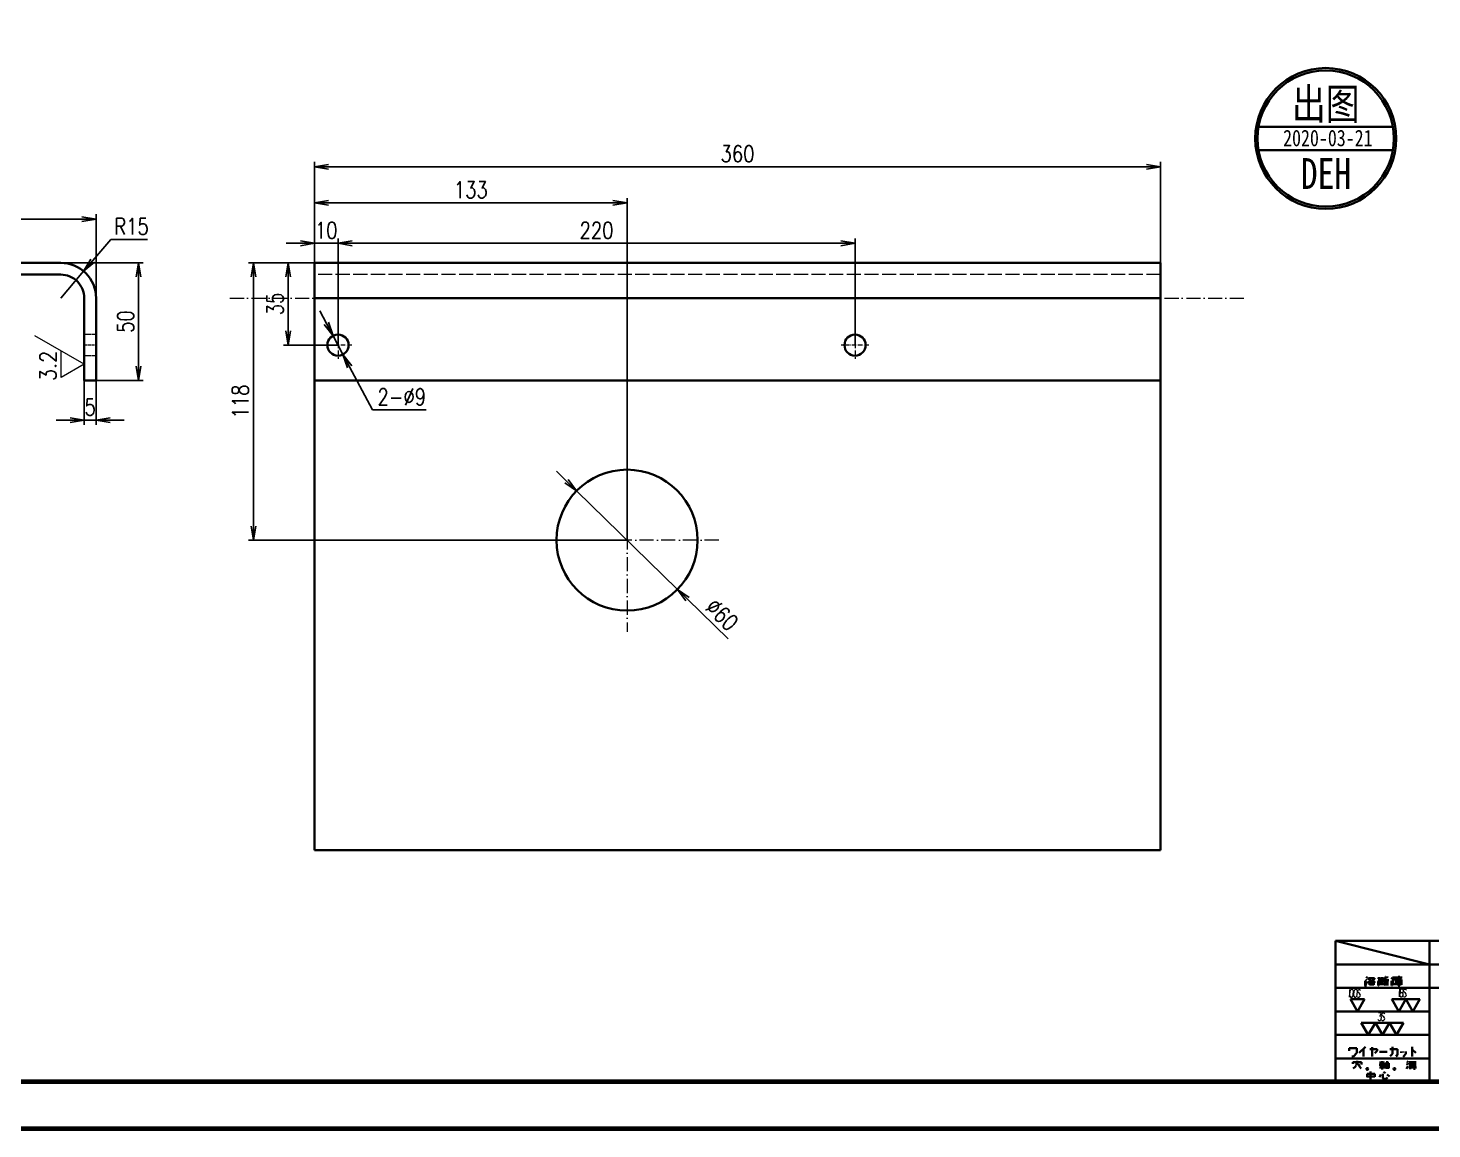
# Model space of a CAD drawing. Header units: millimetres. Extents: x 1333 to 104182, y -62926 to -5704.
# Drawn here: x 50432 to 51029, y -62916 to -62447 of the extents above; entities that cross this region are included whole.
import ezdxf
from ezdxf.enums import TextEntityAlignment as Align

# ---------------------------------------------------------------- set-up
doc = ezdxf.new("R2010")
doc.units = ezdxf.units.MM
doc.header["$LTSCALE"] = 0.5
doc.linetypes.add('DASHDOT', pattern=[18.5, 12, -3, 0.5, -3])
doc.linetypes.add('DASHED', pattern=[15, 12, -3])
for name, color, linetype in [('08', 1, 'Continuous'), ('11', 3, 'Continuous'), ('7标注层', 4, 'Continuous')]:
    doc.layers.add(name, color=color, linetype=linetype)
doc.layers.add('印章专用-出图', color=1, linetype='Continuous', lineweight=80)
doc.styles.add('KAI', font='simplex.shx', dxfattribs={"width": 0.8, "bigfont": 'extfont.shx'})
doc.styles.get("Standard").update_dxf_attribs({"font": 'simplex.shx'})
doc.styles.add('国标', font='simfang.ttf', dxfattribs={"width": 0.8})
doc.dimstyles.new('KAI-2', dxfattribs={"dimscale": 2, "dimtxt": 3.5, "dimasz": 3, "dimexe": 1, "dimexo": 0, "dimgap": 1, "dimtad": 1, "dimtoh": 1, "dimdsep": 46, "dimtxsty": 'KAI', "dimblk1": 'OPEN', "dimblk2": 'OPEN', "dimsah": 1, "dimcen": 0, "dimclrd": 7, "dimclre": 7, "dimclrt": 140, "dimazin": 2, "dimtfac": 0.7, "dimtix": 1, "dimtmove": 1, "dimatfit": 3, "dimldrblk": 'OPEN', "dimfxl": 0, "dimtvp": 1, "dimtolj": 2, "dimarcsym": 0})

# ---------------------------------------------------------------- blocks, each defined once
blk = doc.blocks.new('_Open')
at = {"color": 0, "linetype": 'ByBlock', "lineweight": -2}
for p, q in [((-1, 0.167), (0, 0)), ((-1, -0.167), (0, 0)), ((0, 0), (-1, 0))]:
    blk.add_line(p, q, dxfattribs=at)
blk = doc.blocks.new('*D89')
at = {"layer": '7标注层', "color": 7, "lineweight": -2, "transparency": 16777216}
for p, q in [((50310.59, -62561.97), (50310.59, -62526.34)), ((50316.59, -62528.34), (50454.59, -62528.34)), ((50460.59, -62561.97), (50460.59, -62526.34))]:
    blk.add_line(p, q, dxfattribs=at)
at = {"layer": 'Defpoints', "color": 0, "transparency": 16777216}
for p in [(50460.59, -62528.34), (50310.59, -62561.97), (50460.59, -62561.97)]:
    blk.add_point(p, dxfattribs=at)
at = {"layer": '7标注层', "color": 7, "lineweight": -2, "transparency": 16777216, "xscale": 6, "yscale": 6, "zscale": 6, "rotation": 180}
blk.add_blockref('_Open', (50310.59, -62528.34), dxfattribs=at)
at = {"layer": '7标注层', "color": 7, "lineweight": -2, "transparency": 16777216, "xscale": 6, "yscale": 6, "zscale": 6}
blk.add_blockref('_Open', (50460.59, -62528.34), dxfattribs=at)
at = {"layer": '7标注层', "color": 140, "transparency": 16777216, "insert": (50385.59, -62522.84), "char_height": 7, "attachment_point": 5, "style": 'KAI'}
blk.add_mtext('\\A2;150', dxfattribs=at)
blk = doc.blocks.new('*D90')
at = {"layer": '7标注层', "color": 7, "lineweight": -2, "transparency": 16777216}
for p, q in [((50445.59, -62546.99), (50480.68, -62546.99)), ((50478.68, -62590.99), (50478.68, -62552.99)), ((50460.59, -62596.99), (50480.68, -62596.99))]:
    blk.add_line(p, q, dxfattribs=at)
at = {"layer": 'Defpoints', "color": 0, "transparency": 16777216}
for p in [(50445.59, -62546.99), (50478.68, -62546.99), (50460.59, -62596.99)]:
    blk.add_point(p, dxfattribs=at)
at = {"layer": '7标注层', "color": 7, "lineweight": -2, "transparency": 16777216, "xscale": 6, "yscale": 6, "zscale": 6}
for p, rotation in [((50478.68, -62546.99), 90), ((50478.68, -62596.99), 270)]:
    blk.add_blockref('_Open', p, dxfattribs=dict(at, rotation=rotation))
at = {"layer": '7标注层', "color": 140, "transparency": 16777216, "insert": (50473.18, -62571.99), "char_height": 7, "attachment_point": 5, "rotation": 90, "style": 'KAI'}
blk.add_mtext('\\A2;50', dxfattribs=at)
blk = doc.blocks.new('*D92')
at = {"layer": '7标注层', "color": 7, "lineweight": -2, "transparency": 16777216}
for p, q in [((50455.59, -62596.99), (50455.59, -62615.89)), ((50460.59, -62596.99), (50460.59, -62615.89)), ((50449.59, -62613.89), (50443.59, -62613.89)), ((50455.59, -62613.89), (50460.59, -62613.89)), ((50466.59, -62613.89), (50472.59, -62613.89))]:
    blk.add_line(p, q, dxfattribs=at)
at = {"layer": 'Defpoints', "color": 0, "transparency": 16777216}
for p in [(50455.59, -62596.99), (50460.59, -62596.99), (50460.59, -62613.89)]:
    blk.add_point(p, dxfattribs=at)
at = {"layer": '7标注层', "color": 7, "lineweight": -2, "transparency": 16777216, "xscale": 6, "yscale": 6, "zscale": 6}
blk.add_blockref('_Open', (50455.59, -62613.89), dxfattribs=at)
at = {"layer": '7标注层', "color": 7, "lineweight": -2, "transparency": 16777216, "xscale": 6, "yscale": 6, "zscale": 6, "rotation": 180}
blk.add_blockref('_Open', (50460.59, -62613.89), dxfattribs=at)
at = {"layer": '7标注层', "color": 140, "transparency": 16777216, "insert": (50458.09, -62608.39), "char_height": 7, "attachment_point": 5, "style": 'KAI'}
blk.add_mtext('\\A2;5', dxfattribs=at)
blk = doc.blocks.new('*D96')
at = {"layer": '7标注层', "color": 7, "lineweight": -2, "transparency": 16777216}
for p, q in [((50466.91, -62536.99), (50459.22, -62546.01)), ((50482.51, -62536.99), (50466.91, -62536.99)), ((50445.59, -62561.99), (50455.32, -62550.58))]:
    blk.add_line(p, q, dxfattribs=at)
at = {"layer": 'Defpoints', "color": 0, "transparency": 16777216}
for p in [(50455.32, -62550.58), (50445.59, -62561.99)]:
    blk.add_point(p, dxfattribs=at)
at = {"layer": '7标注层', "color": 7, "lineweight": -2, "transparency": 16777216, "xscale": 6, "yscale": 6, "zscale": 6, "rotation": 229.5618911664474}
blk.add_blockref('_Open', (50455.32, -62550.58), dxfattribs=at)
at = {"layer": '7标注层', "color": 140, "transparency": 16777216, "insert": (50475.71, -62531.49), "char_height": 7, "attachment_point": 5, "style": 'KAI'}
blk.add_mtext('\\A2;R15', dxfattribs=at)
blk = doc.blocks.new('*D97')
at = {"layer": '7标注层', "color": 7, "lineweight": -2, "transparency": 16777216}
for p, q in [((50553.56, -62546.99), (50540.33, -62546.99)), ((50542.33, -62575.99), (50542.33, -62552.99)), ((50563.56, -62581.99), (50540.33, -62581.99))]:
    blk.add_line(p, q, dxfattribs=at)
at = {"layer": 'Defpoints', "color": 0, "transparency": 16777216}
for p in [(50542.33, -62546.99), (50553.56, -62546.99), (50563.56, -62581.99)]:
    blk.add_point(p, dxfattribs=at)
at = {"layer": '7标注层', "color": 7, "lineweight": -2, "transparency": 16777216, "xscale": 6, "yscale": 6, "zscale": 6}
for p, rotation in [((50542.33, -62546.99), 90), ((50542.33, -62581.99), 270)]:
    blk.add_blockref('_Open', p, dxfattribs=dict(at, rotation=rotation))
at = {"layer": '7标注层', "color": 140, "transparency": 16777216, "insert": (50536.83, -62564.49), "char_height": 7, "attachment_point": 5, "rotation": 90, "style": 'KAI'}
blk.add_mtext('\\A2;35', dxfattribs=at)
blk = doc.blocks.new('*D98')
at = {"layer": '7标注层', "color": 7, "lineweight": -2, "transparency": 16777216}
for p, q in [((50553.56, -62546.99), (50553.56, -62536.68)), ((50563.56, -62581.99), (50563.56, -62536.68)), ((50547.56, -62538.68), (50541.56, -62538.68)), ((50563.56, -62538.68), (50553.56, -62538.68)), ((50569.56, -62538.68), (50575.56, -62538.68))]:
    blk.add_line(p, q, dxfattribs=at)
at = {"layer": 'Defpoints', "color": 0, "transparency": 16777216}
for p in [(50553.56, -62538.68), (50553.56, -62546.99), (50563.56, -62581.99)]:
    blk.add_point(p, dxfattribs=at)
at = {"layer": '7标注层', "color": 7, "lineweight": -2, "transparency": 16777216, "xscale": 6, "yscale": 6, "zscale": 6}
blk.add_blockref('_Open', (50553.56, -62538.68), dxfattribs=at)
at = {"layer": '7标注层', "color": 7, "lineweight": -2, "transparency": 16777216, "xscale": 6, "yscale": 6, "zscale": 6, "rotation": 180}
blk.add_blockref('_Open', (50563.56, -62538.68), dxfattribs=at)
at = {"layer": '7标注层', "color": 140, "transparency": 16777216, "insert": (50558.56, -62533.18), "char_height": 7, "attachment_point": 5, "style": 'KAI'}
blk.add_mtext('\\A2;10', dxfattribs=at)
blk = doc.blocks.new('*D99')
at = {"layer": '7标注层', "color": 7, "lineweight": -2, "transparency": 16777216}
for p, q in [((50563.56, -62581.99), (50563.56, -62536.68)), ((50783.56, -62581.99), (50783.56, -62536.68)), ((50569.56, -62538.68), (50777.56, -62538.68))]:
    blk.add_line(p, q, dxfattribs=at)
at = {"layer": 'Defpoints', "color": 0, "transparency": 16777216}
for p in [(50783.56, -62538.68), (50563.56, -62581.99), (50783.56, -62581.99)]:
    blk.add_point(p, dxfattribs=at)
at = {"layer": '7标注层', "color": 7, "lineweight": -2, "transparency": 16777216, "xscale": 6, "yscale": 6, "zscale": 6, "rotation": 180}
blk.add_blockref('_Open', (50563.56, -62538.68), dxfattribs=at)
at = {"layer": '7标注层', "color": 7, "lineweight": -2, "transparency": 16777216, "xscale": 6, "yscale": 6, "zscale": 6}
blk.add_blockref('_Open', (50783.56, -62538.68), dxfattribs=at)
at = {"layer": '7标注层', "color": 140, "transparency": 16777216, "insert": (50673.56, -62533.18), "char_height": 7, "attachment_point": 5, "style": 'KAI'}
blk.add_mtext('\\A2;220', dxfattribs=at)
blk = doc.blocks.new('*D100')
at = {"layer": '7标注层', "color": 7, "lineweight": -2, "transparency": 16777216}
for p, q in [((50553.56, -62546.99), (50553.56, -62519.42)), ((50680.56, -62521.42), (50559.56, -62521.42)), ((50686.56, -62664.99), (50686.56, -62519.42))]:
    blk.add_line(p, q, dxfattribs=at)
at = {"layer": 'Defpoints', "color": 0, "transparency": 16777216}
for p in [(50553.56, -62521.42), (50553.56, -62546.99), (50686.56, -62664.99)]:
    blk.add_point(p, dxfattribs=at)
at = {"layer": '7标注层', "color": 7, "lineweight": -2, "transparency": 16777216, "xscale": 6, "yscale": 6, "zscale": 6, "rotation": 180}
blk.add_blockref('_Open', (50553.56, -62521.42), dxfattribs=at)
at = {"layer": '7标注层', "color": 7, "lineweight": -2, "transparency": 16777216, "xscale": 6, "yscale": 6, "zscale": 6}
blk.add_blockref('_Open', (50686.56, -62521.42), dxfattribs=at)
at = {"layer": '7标注层', "color": 140, "transparency": 16777216, "insert": (50620.06, -62515.92), "char_height": 7, "attachment_point": 5, "style": 'KAI'}
blk.add_mtext('\\A2;133', dxfattribs=at)
blk = doc.blocks.new('*D101')
at = {"layer": '7标注层', "color": 7, "lineweight": -2, "transparency": 16777216}
for p, q in [((50553.56, -62546.99), (50525.54, -62546.99)), ((50527.54, -62658.99), (50527.54, -62552.99)), ((50686.56, -62664.99), (50525.54, -62664.99))]:
    blk.add_line(p, q, dxfattribs=at)
at = {"layer": 'Defpoints', "color": 0, "transparency": 16777216}
for p in [(50527.54, -62546.99), (50553.56, -62546.99), (50686.56, -62664.99)]:
    blk.add_point(p, dxfattribs=at)
at = {"layer": '7标注层', "color": 7, "lineweight": -2, "transparency": 16777216, "xscale": 6, "yscale": 6, "zscale": 6}
for p, rotation in [((50527.54, -62546.99), 90), ((50527.54, -62664.99), 270)]:
    blk.add_blockref('_Open', p, dxfattribs=dict(at, rotation=rotation))
at = {"layer": '7标注层', "color": 140, "transparency": 16777216, "insert": (50522.04, -62605.99), "char_height": 7, "attachment_point": 5, "rotation": 90, "style": 'KAI'}
blk.add_mtext('\\A2;118', dxfattribs=at)
blk = doc.blocks.new('*D102')
at = {"layer": '7标注层', "color": 7, "lineweight": -2, "transparency": 16777216}
for p, q in [((50660.79, -62639.86), (50656.49, -62635.67)), ((50665.08, -62644.05), (50708.04, -62685.94)), ((50729.61, -62706.98), (50712.33, -62690.13))]:
    blk.add_line(p, q, dxfattribs=at)
at = {"layer": 'Defpoints', "color": 0, "transparency": 16777216}
for p in [(50665.08, -62644.05), (50708.04, -62685.94)]:
    blk.add_point(p, dxfattribs=at)
at = {"layer": '7标注层', "color": 7, "lineweight": -2, "transparency": 16777216, "xscale": 6, "yscale": 6, "zscale": 6}
for p, rotation in [((50665.08, -62644.05), 315.7144680373295), ((50708.04, -62685.94), 135.7144680373295)]:
    blk.add_blockref('_Open', p, dxfattribs=dict(at, rotation=rotation))
at = {"layer": '7标注层', "color": 140, "transparency": 16777216, "insert": (50726.96, -62696.71), "char_height": 7, "attachment_point": 5, "rotation": 315.71447, "style": 'KAI'}
blk.add_mtext('\\A2;∅60', dxfattribs=at)
blk = doc.blocks.new('*D103')
at = {"layer": '7标注层', "color": 7, "lineweight": -2, "transparency": 16777216}
for p, q in [((50558.61, -62572.74), (50555.78, -62567.44)), ((50561.44, -62578.03), (50565.68, -62585.96)), ((50578.28, -62609.53), (50568.51, -62591.25)), ((50601.08, -62609.53), (50578.28, -62609.53))]:
    blk.add_line(p, q, dxfattribs=at)
at = {"layer": 'Defpoints', "color": 0, "transparency": 16777216}
for p in [(50561.44, -62578.03), (50565.68, -62585.96)]:
    blk.add_point(p, dxfattribs=at)
at = {"layer": '7标注层', "color": 7, "lineweight": -2, "transparency": 16777216, "xscale": 6, "yscale": 6, "zscale": 6}
for p, rotation in [((50561.44, -62578.03), 298.1296269348269), ((50565.68, -62585.96), 118.1296269348269)]:
    blk.add_blockref('_Open', p, dxfattribs=dict(at, rotation=rotation))
at = {"layer": '7标注层', "color": 140, "transparency": 16777216, "insert": (50590.68, -62604.03), "char_height": 7, "attachment_point": 5, "style": 'KAI'}
blk.add_mtext('\\A2;2-%%c9', dxfattribs=at)
blk = doc.blocks.new('cct1')
at = {"color": 3, "lineweight": 13, "ltscale": 0.303109}
blk.add_line((53697.91, -20353.34), (53703.97, -20342.84), dxfattribs=at)
at = {"color": 3, "lineweight": 13, "ltscale": 0.141451}
for p, q in [((53697.91, -20353.34), (53695.08, -20348.44)), ((53695.08, -20348.44), (53700.74, -20348.44))]:
    blk.add_line(p, q, dxfattribs=at)
blk = doc.blocks.new('*D104')
at = {"layer": '7标注层', "color": 7, "lineweight": -2, "transparency": 16777216}
for p, q in [((50553.56, -62546.99), (50553.56, -62504.07)), ((50559.56, -62506.07), (50907.56, -62506.07)), ((50913.56, -62546.99), (50913.56, -62504.07))]:
    blk.add_line(p, q, dxfattribs=at)
at = {"layer": 'Defpoints', "color": 0, "transparency": 16777216}
for p in [(50913.56, -62506.07), (50553.56, -62546.99), (50913.56, -62546.99)]:
    blk.add_point(p, dxfattribs=at)
at = {"layer": '7标注层', "color": 7, "lineweight": -2, "transparency": 16777216, "xscale": 6, "yscale": 6, "zscale": 6, "rotation": 180}
blk.add_blockref('_Open', (50553.56, -62506.07), dxfattribs=at)
at = {"layer": '7标注层', "color": 7, "lineweight": -2, "transparency": 16777216, "xscale": 6, "yscale": 6, "zscale": 6}
blk.add_blockref('_Open', (50913.56, -62506.07), dxfattribs=at)
at = {"layer": '7标注层', "color": 140, "transparency": 16777216, "insert": (50733.56, -62500.57), "char_height": 7, "attachment_point": 5, "style": 'KAI'}
blk.add_mtext('\\A2;360', dxfattribs=at)
blk = doc.blocks.new('出图章')
at = {"layer": '印章专用-出图'}
h = blk.add_hatch(color=256, dxfattribs=at)
h.paths.add_polyline_path([(-15, 0, 1), (15, 0, 1)])
h.paths.add_polyline_path([(14.5, 0, -1), (-14.5, 0, -1)], flags=16)
h.paths.add_polyline_path([(-7.31, -12.35), (7.41, -12.35), (7.41, -2.73), (-7.31, -2.73)], flags=8)
at = {"layer": '印章专用-出图', "lineweight": 35}
for p, q in [((-14.28, 2.5), (14.28, 2.5)), ((-14.28, -2.5), (14.28, -2.5))]:
    blk.add_line(p, q, dxfattribs=at)
for radius in [15, 14.5]:
    blk.add_circle((0, 0), radius, dxfattribs=at)
at = {"layer": '印章专用-出图', "color": 4, "style": '国标', "width": 0.8}
blk.add_text('DEH', height=6.562, dxfattribs=at).set_placement((0.05, -10.74), align=Align.CENTER)
at = {"layer": '印章专用-出图', "color": 3, "style": '国标', "width": 0.8}
blk.add_attdef('出图', text='', height=6.6, dxfattribs=at).set_placement((0, 7.35), align=Align.MIDDLE_CENTER)
at = {"layer": '印章专用-出图', "color": 2, "style": '国标', "width": 0.8}
blk.add_attdef('XXXX.XX.XX', text='', height=3.5, dxfattribs=at).set_placement((0.45, 0.1), align=Align.MIDDLE_CENTER)
blk = doc.blocks.new('YZ-CT')
at = {"layer": '印章专用-出图'}
blk.add_blockref('出图章', (0.63, 0), dxfattribs=at).add_auto_attribs({'出图': '出图', 'XXXX.XX.XX': '2020-03-21'})

msp = doc.modelspace()

# ---------------------------------------------------------------- linework, layer by layer
at = {"lineweight": 35}
for p, q in [((50445.595, -62546.995), (50325.595, -62546.995)), ((50553.56, -62546.995), (50913.56, -62546.995)), ((50325.595, -62551.995), (50445.595, -62551.995)), ((50455.595, -62561.995), (50455.595, -62596.995)), ((50460.595, -62596.995), (50460.595, -62561.995)), ((50913.56, -62561.995), (50553.56, -62561.995)), ((50553.56, -62596.995), (50553.56, -62561.995)), ((50913.56, -62596.995), (50913.56, -62561.995)), ((50553.56, -62596.995), (50913.56, -62596.995)), ((50553.56, -62796.995), (50553.56, -62596.995)), ((50913.56, -62596.995), (50913.56, -62796.995)), ((50913.56, -62796.995), (50553.56, -62796.995))]:
    msp.add_line(p, q, dxfattribs=at)
at = {"lineweight": 35, "ltscale": 0.109836}
for p, q in [((50553.56, -62551.388), (50553.56, -62546.995)), ((50913.56, -62551.388), (50913.56, -62546.995))]:
    msp.add_line(p, q, dxfattribs=at)
at = {"lineweight": 35, "ltscale": 0.265164}
for p, q in [((50553.56, -62561.995), (50553.56, -62551.388)), ((50913.56, -62561.995), (50913.56, -62551.388))]:
    msp.add_line(p, q, dxfattribs=at)
at = {"color": 2, "linetype": 'DASHED', "lineweight": 5}
for p, q in [((50913.56, -62551.995), (50553.56, -62551.995)), ((50913.56, -62561.995), (50553.56, -62561.995)), ((50553.56, -62561.995), (50913.56, -62561.995)), ((50553.56, -62561.995), (50913.56, -62561.995))]:
    msp.add_line(p, q, dxfattribs=at)
at = {"color": 1, "linetype": 'DASHDOT', "lineweight": 5}
for p, q in [((50517.56, -62561.995), (50949.56, -62561.995)), ((50686.56, -62625.995), (50686.56, -62703.995)), ((50725.56, -62664.995), (50647.56, -62664.995))]:
    msp.add_line(p, q, dxfattribs=at)
at = {"color": 2, "linetype": 'DASHED', "lineweight": 5, "ltscale": 0.125}
for p, q in [((50460.595, -62577.495), (50455.595, -62577.495)), ((50460.595, -62577.495), (50455.595, -62577.495)), ((50460.595, -62586.495), (50455.595, -62586.495)), ((50460.595, -62586.495), (50455.595, -62586.495))]:
    msp.add_line(p, q, dxfattribs=at)
at = {"color": 1, "linetype": 'DASHDOT', "lineweight": 5, "ltscale": 0.292499}
for p, q in [((50563.56, -62576.145), (50563.56, -62587.845)), ((50783.56, -62576.145), (50783.56, -62587.845))]:
    msp.add_line(p, q, dxfattribs=at)
at = {"color": 1, "linetype": 'DASHDOT', "lineweight": 5, "ltscale": 0.150024}
msp.add_line((50461.095, -62581.995), (50455.094, -62581.995), dxfattribs=at)
at = {"color": 1, "linetype": 'DASHDOT', "lineweight": 5, "ltscale": 0.29248}
for p, q in [((50569.41, -62581.995), (50557.71, -62581.995)), ((50789.41, -62581.995), (50777.71, -62581.995))]:
    msp.add_line(p, q, dxfattribs=at)
at = {"lineweight": 35, "ltscale": 0.125}
msp.add_line((50455.595, -62596.995), (50460.595, -62596.995), dxfattribs=at)
at = {"color": 7, "lineweight": 35}
for p, q in [((50987.971, -62835.561), (51228.328, -62835.561)), ((50987.971, -62895.561), (50987.971, -62835.561)), ((50987.971, -62835.561), (51027.971, -62845.561)), ((50987.971, -62895.561), (50987.971, -62835.561)), ((51027.971, -62835.561), (51027.971, -62895.561)), ((50987.971, -62845.561), (51227.971, -62845.561)), ((51027.971, -62855.561), (50987.971, -62855.561)), ((51027.971, -62855.561), (51067.971, -62855.561)), ((51027.971, -62865.561), (50987.971, -62865.561)), ((51027.971, -62875.561), (50987.971, -62875.561)), ((51027.971, -62885.561), (50987.971, -62885.561)), ((50987.971, -62895.561), (50707.971, -62895.561)), ((50987.971, -62895.561), (50707.971, -62895.561)), ((50987.971, -62895.561), (50707.971, -62895.561)), ((50987.971, -62895.561), (50707.971, -62895.561)), ((50987.971, -62895.561), (50707.971, -62895.561)), ((50987.971, -62895.561), (50707.971, -62895.561)), ((50987.971, -62895.561), (50707.971, -62895.561)), ((50987.971, -62895.561), (50707.971, -62895.561)), ((51507.971, -62895.561), (50987.971, -62895.561))]:
    msp.add_line(p, q, dxfattribs=at)
at = {"color": 7, "lineweight": 35, "ltscale": 0.25}
for p, q in [((50987.971, -62855.561), (50987.971, -62835.561)), ((50987.971, -62855.561), (50987.971, -62835.561)), ((50987.971, -62855.561), (50987.971, -62835.561)), ((50987.971, -62875.561), (50987.971, -62855.561)), ((50987.971, -62875.561), (50987.971, -62855.561)), ((50987.971, -62895.561), (50987.971, -62875.561)), ((50987.971, -62895.561), (50987.971, -62875.561)), ((50987.971, -62895.561), (50987.971, -62875.561)), ((50987.971, -62895.561), (50987.971, -62875.561))]:
    msp.add_line(p, q, dxfattribs=at)
at = {"color": 7, "lineweight": 35, "ltscale": 0.006033}
for p, q in [((51000.562, -62853.067), (51000.656, -62852.594)), ((51006.233, -62853.067), (51006.327, -62852.594))]:
    msp.add_line(p, q, dxfattribs=at)
at = {"color": 7, "lineweight": 35, "ltscale": 0.012043}
for p, q in [((51000.562, -62854.031), (51000.562, -62853.067)), ((51006.233, -62853.067), (51006.233, -62854.031))]:
    msp.add_line(p, q, dxfattribs=at)
at = {"color": 7, "lineweight": 35, "ltscale": 0.00118}
for p, q in [((51000.656, -62852.594), (51000.751, -62852.594)), ((51000.751, -62854.509), (51000.656, -62854.509))]:
    msp.add_line(p, q, dxfattribs=at)
at = {"color": 7, "lineweight": 35, "ltscale": 0.006032}
for p, q in [((51000.751, -62852.594), (51000.845, -62853.067)), ((51006.422, -62852.594), (51006.516, -62853.067))]:
    msp.add_line(p, q, dxfattribs=at)
at = {"color": 7, "lineweight": 35, "ltscale": 0.006505}
msp.add_line((51000.88, -62851.96), (51001.284, -62852.287), dxfattribs=at)
at = {"color": 7, "lineweight": 35, "ltscale": 0.016863}
msp.add_line((51000.927, -62854.097), (51001.439, -62852.849), dxfattribs=at)
at = {"color": 7, "lineweight": 35, "ltscale": 0.008742}
msp.add_line((51001.082, -62850.9), (51001.673, -62851.274), dxfattribs=at)
at = {"color": 7, "lineweight": 35, "ltscale": 0.014857}
msp.add_line((51002.825, -62852.63), (51001.813, -62853.254), dxfattribs=at)
at = {"color": 7, "lineweight": 35, "ltscale": 0.007211}
msp.add_line((51002.109, -62852.007), (51002.109, -62851.43), dxfattribs=at)
at = {"color": 7, "lineweight": 35, "ltscale": 0.031116}
msp.add_line((51002.109, -62851.43), (51004.598, -62851.43), dxfattribs=at)
at = {"color": 7, "lineweight": 35, "ltscale": 0.011452}
msp.add_line((51002.918, -62851.851), (51002.171, -62852.381), dxfattribs=at)
at = {"color": 7, "lineweight": 35, "ltscale": 0.012088}
msp.add_line((51002.498, -62854.237), (51002.498, -62853.27), dxfattribs=at)
at = {"color": 7, "lineweight": 35, "ltscale": 0.022949}
for p, q in [((51002.498, -62853.27), (51004.334, -62853.27)), ((51002.498, -62854.095), (51004.334, -62854.095))]:
    msp.add_line(p, q, dxfattribs=at)
at = {"color": 7, "lineweight": 35, "ltscale": 0.007454}
msp.add_line((51003.276, -62852.241), (51002.825, -62852.63), dxfattribs=at)
at = {"color": 7, "lineweight": 35, "ltscale": 0.015146}
msp.add_line((51003.276, -62852.241), (51004.241, -62852.974), dxfattribs=at)
at = {"color": 7, "lineweight": 35, "ltscale": 0.006188}
msp.add_line((51003.401, -62852.594), (51003.502, -62852.109), dxfattribs=at)
at = {"color": 7, "lineweight": 35, "ltscale": 0.030001}
msp.add_line((51003.401, -62852.109), (51003.401, -62854.509), dxfattribs=at)
at = {"color": 7, "lineweight": 35, "ltscale": 0.00546}
msp.add_line((51003.431, -62850.993), (51003.431, -62851.43), dxfattribs=at)
at = {"color": 7, "lineweight": 35, "ltscale": 0.001898}
msp.add_line((51003.502, -62852.109), (51003.654, -62852.109), dxfattribs=at)
at = {"color": 7, "lineweight": 35, "ltscale": 0.014288}
msp.add_line((51003.602, -62851.866), (51004.645, -62852.334), dxfattribs=at)
at = {"color": 7, "lineweight": 35, "ltscale": 0.00619}
msp.add_line((51003.654, -62852.109), (51003.756, -62852.594), dxfattribs=at)
at = {"color": 7, "lineweight": 35, "ltscale": 0.023945}
for p, q in [((51003.756, -62852.594), (51003.756, -62854.509)), ((51012.187, -62852.594), (51012.187, -62854.509))]:
    msp.add_line(p, q, dxfattribs=at)
at = {"color": 7, "lineweight": 35, "ltscale": 0.009926}
msp.add_line((51004.241, -62852.974), (51004.941, -62853.348), dxfattribs=at)
at = {"color": 7, "lineweight": 35, "ltscale": 0.012476}
msp.add_line((51004.334, -62853.27), (51004.334, -62854.268), dxfattribs=at)
at = {"color": 7, "lineweight": 35, "ltscale": 0.005847}
msp.add_line((51004.598, -62851.43), (51004.598, -62851.898), dxfattribs=at)
at = {"color": 7, "lineweight": 35, "ltscale": 0.003543}
msp.add_line((51006.516, -62853.552), (51006.233, -62853.552), dxfattribs=at)
at = {"color": 7, "lineweight": 35, "ltscale": 0.009187}
for p, q in [((51006.327, -62851.873), (51006.469, -62851.152)), ((51011.998, -62851.873), (51012.14, -62851.152))]:
    msp.add_line(p, q, dxfattribs=at)
at = {"color": 7, "lineweight": 35, "ltscale": 0.001178}
for p, q in [((51006.327, -62852.594), (51006.422, -62852.594)), ((51011.998, -62854.509), (51012.093, -62854.509))]:
    msp.add_line(p, q, dxfattribs=at)
at = {"color": 7, "lineweight": 35, "ltscale": 0.006057}
msp.add_line((51006.516, -62853.067), (51006.516, -62853.552), dxfattribs=at)
at = {"color": 7, "lineweight": 35, "ltscale": 0.039401}
msp.add_line((51006.58, -62851.008), (51006.58, -62854.16), dxfattribs=at)
at = {"color": 7, "lineweight": 35, "ltscale": 0.024097}
msp.add_line((51006.872, -62852.082), (51008.8, -62852.082), dxfattribs=at)
at = {"color": 7, "lineweight": 35, "ltscale": 0.00969}
msp.add_line((51007.489, -62852.82), (51006.975, -62853.401), dxfattribs=at)
at = {"color": 7, "lineweight": 35, "ltscale": 0.008044}
msp.add_line((51007.18, -62851.149), (51007.392, -62851.757), dxfattribs=at)
at = {"color": 7, "lineweight": 35, "ltscale": 0.010407}
msp.add_line((51007.875, -62852.082), (51007.489, -62852.82), dxfattribs=at)
at = {"color": 7, "lineweight": 35, "ltscale": 0.036157}
msp.add_line((51007.875, -62853.803), (51007.875, -62850.91), dxfattribs=at)
at = {"color": 7, "lineweight": 35, "ltscale": 0.016811}
msp.add_line((51007.875, -62852.082), (51008.794, -62853.064), dxfattribs=at)
at = {"color": 7, "lineweight": 35, "ltscale": 0.008755}
msp.add_line((51008.686, -62851.171), (51008.491, -62851.843), dxfattribs=at)
at = {"color": 7, "lineweight": 35, "ltscale": 0.012232}
msp.add_line((51009.179, -62853.162), (51008.902, -62854.1), dxfattribs=at)
at = {"color": 7, "lineweight": 35, "ltscale": 0.002527}
msp.add_line((51009.072, -62852.109), (51009.274, -62852.109), dxfattribs=at)
at = {"color": 7, "lineweight": 35, "ltscale": 0.006325}
msp.add_line((51009.173, -62851.399), (51009.274, -62850.904), dxfattribs=at)
at = {"color": 7, "lineweight": 35, "ltscale": 0.038875}
msp.add_line((51009.173, -62854.509), (51009.173, -62851.399), dxfattribs=at)
at = {"color": 7, "lineweight": 35, "ltscale": 0.011613}
msp.add_line((51009.292, -62852.24), (51009.179, -62853.162), dxfattribs=at)
at = {"color": 7, "lineweight": 35, "ltscale": 0.001915}
msp.add_line((51009.274, -62850.904), (51009.427, -62850.904), dxfattribs=at)
at = {"color": 7, "lineweight": 35, "ltscale": 0.013877}
msp.add_line((51010.375, -62850.916), (51009.292, -62851.16), dxfattribs=at)
at = {"color": 7, "lineweight": 35, "ltscale": 0.013495}
msp.add_line((51009.292, -62851.16), (51009.292, -62852.24), dxfattribs=at)
at = {"color": 7, "lineweight": 35, "ltscale": 0.017666}
msp.add_line((51009.292, -62852.24), (51010.705, -62852.261), dxfattribs=at)
at = {"color": 7, "lineweight": 35, "ltscale": 0.003158}
msp.add_line((51009.427, -62850.904), (51009.476, -62851.152), dxfattribs=at)
at = {"color": 7, "lineweight": 35, "ltscale": 0.027921}
msp.add_line((51010.104, -62852.252), (51010.104, -62854.486), dxfattribs=at)
at = {"color": 7, "lineweight": 35, "ltscale": 0.017958}
msp.add_line((51011.904, -62852.594), (51011.904, -62854.031), dxfattribs=at)
at = {"color": 7, "lineweight": 35, "ltscale": 0.052234}
msp.add_line((51012.264, -62851.154), (51016.443, -62851.154), dxfattribs=at)
at = {"color": 7, "lineweight": 35, "ltscale": 0.045264}
for p, q in [((51012.443, -62851.995), (51016.064, -62851.995)), ((51012.443, -62853.997), (51016.064, -62853.997))]:
    msp.add_line(p, q, dxfattribs=at)
at = {"color": 7, "lineweight": 35, "ltscale": 0.027261}
msp.add_line((51012.443, -62854.176), (51012.443, -62851.995), dxfattribs=at)
at = {"color": 7, "lineweight": 35, "ltscale": 0.025024}
for p, q in [((51013.634, -62851.995), (51013.634, -62853.997)), ((51014.949, -62851.995), (51014.949, -62853.997))]:
    msp.add_line(p, q, dxfattribs=at)
at = {"color": 7, "lineweight": 35, "ltscale": 0.016443}
for p, q in [((51013.634, -62852.657), (51014.949, -62852.657)), ((51013.634, -62853.352), (51014.949, -62853.352))]:
    msp.add_line(p, q, dxfattribs=at)
at = {"color": 7, "lineweight": 35, "ltscale": 0.013239}
msp.add_line((51014.64, -62851.154), (51014.018, -62852.012), dxfattribs=at)
at = {"color": 7, "lineweight": 35, "ltscale": 0.045072}
for p, q in [((51014.692, -62850.904), (51014.692, -62854.509)), ((51015.402, -62854.509), (51015.402, -62850.904))]:
    msp.add_line(p, q, dxfattribs=at)
at = {"color": 7, "lineweight": 35, "ltscale": 0.008875}
for p, q in [((51015.402, -62850.904), (51014.692, -62850.904)), ((51014.692, -62854.509), (51015.402, -62854.509))]:
    msp.add_line(p, q, dxfattribs=at)
at = {"color": 7, "lineweight": 35, "ltscale": 0.027396}
msp.add_line((51016.064, -62851.995), (51016.064, -62854.187), dxfattribs=at)
at = {"color": 7, "lineweight": 35, "ltscale": 0.006102}
for p, q in [((51000.656, -62854.509), (51000.562, -62854.031)), ((51006.233, -62854.031), (51006.327, -62854.509)), ((51011.904, -62854.031), (51011.998, -62854.509))]:
    msp.add_line(p, q, dxfattribs=at)
at = {"color": 7, "lineweight": 35, "ltscale": 0.000596619}
msp.add_line((51000.656, -62855.231), (51000.609, -62855.231), dxfattribs=at)
at = {"color": 7, "lineweight": 35, "ltscale": 0.003084}
msp.add_line((51000.703, -62854.988), (51000.656, -62855.231), dxfattribs=at)
at = {"color": 7, "lineweight": 35, "ltscale": 0.005986}
msp.add_line((51000.703, -62854.509), (51000.703, -62854.988), dxfattribs=at)
at = {"color": 7, "lineweight": 35, "ltscale": 0.006101}
for p, q in [((51000.845, -62854.031), (51000.751, -62854.509)), ((51012.093, -62854.509), (51012.187, -62854.031))]:
    msp.add_line(p, q, dxfattribs=at)
at = {"color": 7, "lineweight": 35, "ltscale": 0.001775}
msp.add_line((51006.327, -62854.509), (51006.469, -62854.509), dxfattribs=at)
at = {"color": 7, "lineweight": 35, "ltscale": 0.003049}
msp.add_line((51006.469, -62854.509), (51006.516, -62854.27), dxfattribs=at)
at = {"color": 7, "lineweight": 35, "ltscale": 0.026526}
msp.add_line((51006.58, -62854.025), (51008.702, -62854.025), dxfattribs=at)
at = {"color": 7, "lineweight": 35, "ltscale": 0.005119}
msp.add_line((51008.902, -62854.1), (51008.616, -62854.393), dxfattribs=at)
at = {"color": 7, "lineweight": 35, "ltscale": 0.075}
for p, q in [((50994.379, -62860.365), (51000.379, -62860.365)), ((50994.379, -62860.365), (51000.379, -62860.365)), ((51011.941, -62860.365), (51017.941, -62860.365)), ((51011.941, -62860.365), (51017.941, -62860.365)), ((51017.941, -62860.365), (51023.941, -62860.365)), ((51017.941, -62860.365), (51023.941, -62860.365)), ((50998.971, -62870.365), (51004.971, -62870.365)), ((50998.971, -62870.365), (51004.971, -62870.365)), ((51004.971, -62870.365), (51010.971, -62870.365)), ((51004.971, -62870.365), (51010.971, -62870.365)), ((51010.971, -62870.365), (51016.971, -62870.365)), ((51010.971, -62870.365), (51016.971, -62870.365))]:
    msp.add_line(p, q, dxfattribs=at)
at = {"color": 7, "lineweight": 35, "ltscale": 0.074999}
for p, q in [((50997.379, -62865.561), (50994.379, -62860.365)), ((50997.379, -62865.561), (50994.379, -62860.365)), ((51000.379, -62860.365), (50997.379, -62865.561)), ((51000.379, -62860.365), (50997.379, -62865.561)), ((51014.941, -62865.561), (51011.941, -62860.365)), ((51014.941, -62865.561), (51011.941, -62860.365)), ((51017.941, -62860.365), (51014.941, -62865.561)), ((51017.941, -62860.365), (51014.941, -62865.561)), ((51020.941, -62865.561), (51017.941, -62860.365)), ((51020.941, -62865.561), (51017.941, -62860.365)), ((51023.941, -62860.365), (51020.941, -62865.561)), ((51023.941, -62860.365), (51020.941, -62865.561)), ((51001.971, -62875.561), (50998.971, -62870.365)), ((51001.971, -62875.561), (50998.971, -62870.365)), ((51004.971, -62870.365), (51001.971, -62875.561)), ((51004.971, -62870.365), (51001.971, -62875.561)), ((51007.971, -62875.561), (51004.971, -62870.365)), ((51007.971, -62875.561), (51004.971, -62870.365)), ((51010.971, -62870.365), (51007.971, -62875.561)), ((51010.971, -62870.365), (51007.971, -62875.561)), ((51013.971, -62875.561), (51010.971, -62870.365)), ((51013.971, -62875.561), (51010.971, -62870.365)), ((51016.971, -62870.365), (51013.971, -62875.561)), ((51016.971, -62870.365), (51013.971, -62875.561))]:
    msp.add_line(p, q, dxfattribs=at)
at = {"color": 7, "lineweight": 35, "ltscale": 0.040674}
msp.add_line((50993.868, -62881.2), (50997.122, -62881.2), dxfattribs=at)
at = {"color": 7, "lineweight": 35, "ltscale": 0.013446}
msp.add_line((50993.868, -62882.276), (50993.868, -62881.2), dxfattribs=at)
at = {"color": 7, "lineweight": 35, "ltscale": 0.026549}
msp.add_line((50997.122, -62883.234), (50995.62, -62884.736), dxfattribs=at)
at = {"color": 7, "lineweight": 35, "ltscale": 0.02543}
msp.add_line((50997.122, -62881.2), (50997.122, -62883.234), dxfattribs=at)
at = {"color": 7, "lineweight": 35, "ltscale": 0.045755}
msp.add_line((50998.114, -62883.121), (51000.821, -62880.658), dxfattribs=at)
at = {"color": 7, "lineweight": 35, "ltscale": 0.0397}
msp.add_line((50999.889, -62881.505), (50999.889, -62884.681), dxfattribs=at)
at = {"color": 7, "lineweight": 35, "ltscale": 0.040039}
for p, q in [((51002.557, -62881.652), (51005.761, -62881.652)), ((51006.798, -62882.692), (51010.001, -62882.692))]:
    msp.add_line(p, q, dxfattribs=at)
at = {"color": 7, "lineweight": 35, "ltscale": 0.050012}
msp.add_line((51003.572, -62880.725), (51003.572, -62884.726), dxfattribs=at)
at = {"color": 7, "lineweight": 35, "ltscale": 0.018567}
msp.add_line((51005.761, -62882.285), (51004.71, -62883.335), dxfattribs=at)
at = {"color": 7, "lineweight": 35, "ltscale": 0.007913}
msp.add_line((51005.761, -62881.652), (51005.761, -62882.285), dxfattribs=at)
at = {"color": 7, "lineweight": 35, "ltscale": 0.039746}
msp.add_line((51011.151, -62881.652), (51014.331, -62881.652), dxfattribs=at)
at = {"color": 7, "lineweight": 35, "ltscale": 0.017365}
msp.add_line((51012.211, -62883.619), (51011.228, -62884.601), dxfattribs=at)
at = {"color": 7, "lineweight": 35, "ltscale": 0.037579}
msp.add_line((51012.211, -62880.612), (51012.211, -62883.619), dxfattribs=at)
at = {"color": 7, "lineweight": 35, "ltscale": 0.031647}
msp.add_line((51014.331, -62881.652), (51014.331, -62884.184), dxfattribs=at)
at = {"color": 7, "lineweight": 35, "ltscale": 0.007629}
msp.add_line((51015.91, -62882.602), (51015.91, -62883.212), dxfattribs=at)
at = {"color": 7, "lineweight": 35, "ltscale": 0.005237}
msp.add_line((51016.831, -62882.68), (51016.831, -62883.099), dxfattribs=at)
at = {"color": 7, "lineweight": 35, "ltscale": 0.013846}
msp.add_line((51017.917, -62882.557), (51017.917, -62883.664), dxfattribs=at)
at = {"color": 7, "lineweight": 35, "ltscale": 0.051141}
msp.add_line((51020.691, -62880.68), (51020.691, -62884.772), dxfattribs=at)
at = {"color": 7, "lineweight": 35, "ltscale": 0.026344}
msp.add_line((51020.691, -62881.743), (51022.181, -62883.233), dxfattribs=at)
at = {"color": 7, "lineweight": 35, "ltscale": 0.008008}
msp.add_line((50995.62, -62884.736), (50994.979, -62884.736), dxfattribs=at)
at = {"color": 7, "lineweight": 35, "ltscale": 0.047644}
msp.add_line((50995.317, -62887.168), (50999.129, -62887.168), dxfattribs=at)
at = {"color": 7, "lineweight": 35, "ltscale": 0.009323}
msp.add_line((50995.317, -62887.914), (50995.317, -62887.168), dxfattribs=at)
at = {"color": 7, "lineweight": 35, "ltscale": 0.01339}
msp.add_line((50996.378, -62889.134), (50995.588, -62889.858), dxfattribs=at)
at = {"color": 7, "lineweight": 35, "ltscale": 0.009085}
msp.add_line((50996.805, -62888.547), (50996.378, -62889.134), dxfattribs=at)
at = {"color": 7, "lineweight": 35, "ltscale": 0.016067}
msp.add_line((50996.468, -62888.072), (50997.753, -62888.049), dxfattribs=at)
at = {"color": 7, "lineweight": 35, "ltscale": 0.008194}
msp.add_line((50997.167, -62886.512), (50997.167, -62887.168), dxfattribs=at)
at = {"color": 7, "lineweight": 35, "ltscale": 0.01343}
msp.add_line((50997.753, -62888.049), (50998.159, -62889.044), dxfattribs=at)
at = {"color": 7, "lineweight": 35, "ltscale": 0.014779}
msp.add_line((50998.159, -62889.044), (50998.971, -62889.903), dxfattribs=at)
at = {"color": 7, "lineweight": 35, "ltscale": 0.011584}
msp.add_line((50999.129, -62887.168), (50999.129, -62888.095), dxfattribs=at)
at = {"color": 7, "lineweight": 35, "ltscale": 0.026721}
msp.add_line((51006.727, -62887.236), (51008.865, -62887.236), dxfattribs=at)
at = {"color": 7, "lineweight": 35, "ltscale": 0.027539}
msp.add_line((51006.75, -62889.407), (51008.953, -62889.407), dxfattribs=at)
at = {"color": 7, "lineweight": 35, "ltscale": 0.020081}
for p, q in [((51007.022, -62887.812), (51008.629, -62887.812)), ((51007.022, -62888.329), (51008.629, -62888.329)), ((51008.629, -62888.787), (51007.022, -62888.787))]:
    msp.add_line(p, q, dxfattribs=at)
at = {"color": 7, "lineweight": 35, "ltscale": 0.011816}
msp.add_line((51007.022, -62888.757), (51007.022, -62887.812), dxfattribs=at)
at = {"color": 7, "lineweight": 35, "ltscale": 0.044495}
msp.add_line((51007.855, -62886.704), (51007.855, -62890.264), dxfattribs=at)
at = {"color": 7, "lineweight": 35, "ltscale": 0.012186}
msp.add_line((51008.629, -62887.812), (51008.629, -62888.787), dxfattribs=at)
at = {"color": 7, "lineweight": 35, "ltscale": 0.017505}
for p, q in [((51009.344, -62887.561), (51010.744, -62887.561)), ((51009.344, -62888.543), (51010.744, -62888.543)), ((51009.344, -62889.562), (51010.744, -62889.562))]:
    msp.add_line(p, q, dxfattribs=at)
at = {"color": 7, "lineweight": 35, "ltscale": 0.027048}
msp.add_line((51009.344, -62889.725), (51009.344, -62887.561), dxfattribs=at)
at = {"color": 7, "lineweight": 35, "ltscale": 0.035538}
msp.add_line((51010.036, -62886.712), (51010.036, -62889.555), dxfattribs=at)
at = {"color": 7, "lineweight": 35, "ltscale": 0.026678}
msp.add_line((51010.744, -62887.561), (51010.744, -62889.695), dxfattribs=at)
at = {"color": 7, "lineweight": 35, "ltscale": 0.008783}
msp.add_line((51014.331, -62884.184), (51013.722, -62884.536), dxfattribs=at)
at = {"color": 7, "lineweight": 35, "ltscale": 0.020353}
msp.add_line((51017.917, -62883.664), (51016.765, -62884.816), dxfattribs=at)
at = {"color": 7, "lineweight": 35, "ltscale": 0.007469}
msp.add_line((51018.274, -62887.805), (51018.761, -62888.152), dxfattribs=at)
at = {"color": 7, "lineweight": 35, "ltscale": 0.016422}
msp.add_line((51018.282, -62890.028), (51018.856, -62888.846), dxfattribs=at)
at = {"color": 7, "lineweight": 35, "ltscale": 0.007961}
msp.add_line((51018.429, -62886.889), (51019.012, -62887.148), dxfattribs=at)
at = {"color": 7, "lineweight": 35, "ltscale": 0.03988}
msp.add_line((51019.085, -62888.056), (51022.275, -62888.056), dxfattribs=at)
at = {"color": 7, "lineweight": 35, "ltscale": 0.041724}
msp.add_line((51019.166, -62889.474), (51022.504, -62889.474), dxfattribs=at)
at = {"color": 7, "lineweight": 35, "ltscale": 0.038135}
msp.add_line((51019.299, -62887.214), (51022.349, -62887.214), dxfattribs=at)
at = {"color": 7, "lineweight": 35, "ltscale": 0.034998}
msp.add_line((51019.498, -62889.001), (51022.298, -62889.001), dxfattribs=at)
at = {"color": 7, "lineweight": 35, "ltscale": 0.031494}
msp.add_line((51019.527, -62887.635), (51022.047, -62887.635), dxfattribs=at)
at = {"color": 7, "lineweight": 35, "ltscale": 0.02616}
msp.add_line((51019.77, -62888.455), (51021.863, -62888.455), dxfattribs=at)
at = {"color": 7, "lineweight": 35, "ltscale": 0.02077}
msp.add_line((51019.77, -62890.116), (51019.77, -62888.455), dxfattribs=at)
at = {"color": 7, "lineweight": 35, "ltscale": 0.016248}
msp.add_line((51020.242, -62886.756), (51020.242, -62888.056), dxfattribs=at)
at = {"color": 7, "lineweight": 35, "ltscale": 0.017722}
msp.add_line((51020.905, -62888.056), (51020.905, -62889.474), dxfattribs=at)
at = {"color": 7, "lineweight": 35, "ltscale": 0.016525}
msp.add_line((51021.266, -62886.734), (51021.266, -62888.056), dxfattribs=at)
at = {"color": 7, "lineweight": 35, "ltscale": 0.018094}
msp.add_line((51021.863, -62888.455), (51021.863, -62889.902), dxfattribs=at)
at = {"color": 7, "lineweight": 70}
for p, q in [((51507.971, -62895.561), (49895.971, -62895.561)), ((51527.971, -62915.561), (49845.971, -62915.561))]:
    msp.add_line(p, q, dxfattribs=at)
at = {"color": 7, "lineweight": 35, "ltscale": 0.009827}
for p, q in [((51001.14, -62889.97), (51001.927, -62889.97)), ((51001.927, -62889.97), (51001.14, -62889.97)), ((51013.451, -62889.958), (51012.665, -62889.959)), ((51012.665, -62889.959), (51013.451, -62889.958))]:
    msp.add_line(p, q, dxfattribs=at)
at = {"color": 7, "lineweight": 35, "ltscale": 0.009973}
for p, q in [((51001.927, -62889.97), (51001.158, -62890.184)), ((51013.451, -62889.958), (51012.682, -62890.172))]:
    msp.add_line(p, q, dxfattribs=at)
at = {"color": 7, "lineweight": 35, "ltscale": 0.009339}
for p, q in [((51001.158, -62890.184), (51001.905, -62890.195)), ((51012.682, -62890.172), (51013.429, -62890.183))]:
    msp.add_line(p, q, dxfattribs=at)
at = {"color": 7, "lineweight": 35, "ltscale": 0.008787}
msp.add_line((51001.257, -62889.757), (51001.927, -62889.97), dxfattribs=at)
at = {"color": 7, "lineweight": 35, "ltscale": 0.007298}
msp.add_line((51001.84, -62889.788), (51001.257, -62889.757), dxfattribs=at)
at = {"color": 7, "lineweight": 35, "ltscale": 0.008292}
msp.add_line((51001.905, -62890.195), (51001.257, -62890.335), dxfattribs=at)
at = {"color": 7, "lineweight": 35, "ltscale": 0.006446}
for p, q in [((51001.257, -62890.335), (51001.771, -62890.368)), ((51012.781, -62890.323), (51013.296, -62890.356))]:
    msp.add_line(p, q, dxfattribs=at)
at = {"color": 7, "lineweight": 35, "ltscale": 0.018365}
msp.add_line((51001.429, -62893.52), (51001.429, -62892.05), dxfattribs=at)
at = {"color": 7, "lineweight": 35, "ltscale": 0.040601}
for p, q in [((51001.429, -62892.05), (51004.678, -62892.05)), ((51001.429, -62893.239), (51004.678, -62893.239))]:
    msp.add_line(p, q, dxfattribs=at)
at = {"color": 7, "lineweight": 35, "ltscale": 0.004215}
for p, q in [((51001.534, -62889.646), (51001.84, -62889.788)), ((51013.058, -62889.634), (51013.364, -62889.777))]:
    msp.add_line(p, q, dxfattribs=at)
at = {"color": 7, "lineweight": 35, "ltscale": 0.043878}
msp.add_line((51002.969, -62891.167), (51002.969, -62894.677), dxfattribs=at)
at = {"color": 7, "lineweight": 35, "ltscale": 0.017517}
msp.add_line((51004.678, -62892.05), (51004.678, -62893.452), dxfattribs=at)
at = {"color": 7, "lineweight": 35, "ltscale": 0.014554}
msp.add_line((51007.262, -62892.435), (51006.72, -62893.465), dxfattribs=at)
at = {"color": 7, "lineweight": 35, "ltscale": 0.02406}
msp.add_line((51008.143, -62892.095), (51008.143, -62894.02), dxfattribs=at)
at = {"color": 7, "lineweight": 35, "ltscale": 0.004455}
msp.add_line((51008.143, -62894.02), (51008.452, -62894.198), dxfattribs=at)
at = {"color": 7, "lineweight": 35, "ltscale": 0.012576}
msp.add_line((51008.415, -62891.269), (51009.262, -62891.812), dxfattribs=at)
at = {"color": 7, "lineweight": 35, "ltscale": 0.014355}
msp.add_line((51008.452, -62894.198), (51009.6, -62894.198), dxfattribs=at)
at = {"color": 7, "lineweight": 35, "ltscale": 0.004297}
msp.add_line((51009.6, -62894.198), (51009.898, -62894.027), dxfattribs=at)
at = {"color": 7, "lineweight": 35, "ltscale": 0.004257}
msp.add_line((51009.898, -62894.027), (51010.068, -62893.732), dxfattribs=at)
at = {"color": 7, "lineweight": 35, "ltscale": 0.016273}
msp.add_line((51009.939, -62892.356), (51010.945, -62893.182), dxfattribs=at)
at = {"color": 7, "lineweight": 35, "ltscale": 0.008293}
msp.add_line((51013.429, -62890.183), (51012.781, -62890.323), dxfattribs=at)
at = {"color": 7, "lineweight": 35, "ltscale": 0.008776}
msp.add_line((51012.782, -62889.745), (51013.451, -62889.958), dxfattribs=at)
at = {"color": 7, "lineweight": 35, "ltscale": 0.007286}
msp.add_line((51013.364, -62889.777), (51012.782, -62889.745), dxfattribs=at)
at = {"color": 7, "lineweight": 35, "ltscale": 0.005164}
msp.add_line((51021.664, -62890.017), (51021.251, -62890.017), dxfattribs=at)
at = {"color": 7, "lineweight": 35, "ltscale": 0.002874}
msp.add_line((51021.863, -62889.902), (51021.664, -62890.017), dxfattribs=at)
at = {"color": 3}
msp.add_lwpolyline([(49845.971, -61727.561), (51527.971, -61727.561), (51527.971, -62915.561), (49845.971, -62915.561)], close=True, dxfattribs=at)
at = {"color": 7, "lineweight": 13}
for points in [[(50994.003, -62856.275), (50993.895, -62857.875), (50993.786, -62859.475)], [(50997.33, -62859.355), (50997.547, -62859.475), (50998.09, -62859.475), (50998.523, -62859.035), (50998.632, -62858.635), (50998.56, -62858.315), (50998.27, -62857.955), (50997.475, -62857.395), (50997.33, -62857.115), (50997.366, -62856.875), (50997.583, -62856.475), (50997.836, -62856.275), (50998.234, -62856.275), (50998.596, -62856.515)], [(51015.263, -62856.117), (51015.153, -62857.717), (51015.043, -62859.317)], [(51016.399, -62857.597), (51016.619, -62857.477), (51016.875, -62856.957), (51016.765, -62856.397), (51016.472, -62856.117), (51016.033, -62856.117), (51015.593, -62856.397), (51015.483, -62856.877), (51015.629, -62857.317), (51015.849, -62857.597)], [(51016.875, -62859.197), (51017.095, -62859.317), (51017.645, -62859.317), (51018.084, -62858.877), (51018.194, -62858.477), (51018.121, -62858.157), (51017.828, -62857.797), (51017.022, -62857.237), (51016.875, -62856.957), (51016.912, -62856.717), (51017.132, -62856.317), (51017.388, -62856.117), (51017.791, -62856.117), (51018.158, -62856.357)], [(51006.091, -62868.892), (51006.166, -62869.132), (51006.279, -62869.332), (51006.504, -62869.412), (51006.955, -62869.412), (51007.143, -62869.292), (51007.407, -62869.052), (51007.632, -62867.972), (51007.482, -62867.692), (51007.181, -62867.532), (51006.88, -62867.612), (51007.632, -62866.212), (51006.279, -62866.212)], [(51007.632, -62869.292), (51007.858, -62869.412), (51008.422, -62869.412), (51008.873, -62868.972), (51008.986, -62868.572), (51008.911, -62868.252), (51008.61, -62867.892), (51007.783, -62867.332), (51007.632, -62867.052), (51007.67, -62866.812), (51007.895, -62866.412), (51008.159, -62866.212), (51008.572, -62866.212), (51008.948, -62866.452)]]:
    msp.add_lwpolyline(points, dxfattribs=at)
for points in [[(50995.052, -62859.475), (50995.377, -62859.035), (50995.558, -62858.475), (50995.667, -62856.875), (50995.522, -62856.475), (50995.233, -62856.275), (50994.69, -62856.275), (50994.365, -62856.555), (50994.148, -62857.075), (50994.003, -62858.435), (50994.112, -62859.035), (50994.437, -62859.475)], [(50996.715, -62859.475), (50997.041, -62859.035), (50997.222, -62858.475), (50997.33, -62856.875), (50997.185, -62856.475), (50996.896, -62856.275), (50996.354, -62856.275), (50996.028, -62856.555), (50995.811, -62857.075), (50995.667, -62858.435), (50995.775, -62859.035), (50996.101, -62859.475)], [(51015.703, -62859.317), (51016.362, -62859.277), (51016.765, -62858.837), (51016.765, -62858.117), (51016.399, -62857.597), (51015.849, -62857.597), (51015.483, -62857.837), (51015.263, -62858.237), (51015.263, -62858.837)]]:
    msp.add_lwpolyline(points, close=True, dxfattribs=at)
at = {"lineweight": 35}
for centre, radius in [((50563.56, -62581.995), 4.5), ((50783.56, -62581.995), 4.5), ((50686.56, -62664.995), 30)]:
    msp.add_circle(centre, radius, dxfattribs=at)
at = {"color": 7, "lineweight": 35}
for centre in [(51001.534, -62890.046), (51013.058, -62890.035)]:
    msp.add_circle(centre, 0.4, dxfattribs=at)
at = {"lineweight": 35}
for radius, start in [(15, 360), (10, 0)]:
    msp.add_arc((50445.595, -62561.995), radius, start, 90.000003, dxfattribs=at)
at = {"layer": '11'}
msp.add_lwpolyline([(49845.971, -61727.561), (51527.971, -61727.561), (51527.971, -62915.561), (49845.971, -62915.561)], close=True, dxfattribs=at)

# ---------------------------------------------------------------- block references
at = {"layer": '08', "color": 3, "xscale": 2, "yscale": 2, "zscale": 2, "rotation": 90}
msp.add_blockref('cct1', (9748.908, -169985.96), dxfattribs=at)
at = {"layer": '印章专用-出图', "xscale": 2, "yscale": 2, "zscale": 2}
msp.add_blockref('YZ-CT', (50982.594, -62494.063), dxfattribs=at)

# ---------------------------------------------------------------- texts
at = {"color": 3, "lineweight": 13, "width": 0.880907}
msp.add_text('3.2', height=7, rotation=90, dxfattribs=at).set_placement((50443.695, -62597.303), (50443.695, -62584.383), align=Align.FIT)

# ---------------------------------------------------------------- dimensions: what is measured, and where the dimension line sits
at = {"layer": '7标注层', "color": 3}
for base, p1, p2, picture, middle in [((50913.56, -62506.068), (50553.56, -62546.995), (50913.56, -62546.995), '*D104', (50733.56, -62500.568)), ((50553.56, -62521.421), (50686.56, -62664.995), (50553.56, -62546.995), '*D100', (50620.06, -62515.921)), ((50460.595, -62528.34), (50310.595, -62561.972), (50460.595, -62561.972), '*D89', (50385.595, -62522.84)), ((50553.56, -62538.68), (50563.56, -62581.995), (50553.56, -62546.995), '*D98', (50558.56, -62533.18)), ((50783.56, -62538.68), (50563.56, -62581.995), (50783.56, -62581.995), '*D99', (50673.56, -62533.18)), ((50460.595, -62613.889), (50455.595, -62596.995), (50460.595, -62596.995), '*D92', (50458.095, -62608.389))]:
    dim = msp.add_linear_dim(base=base, p1=p1, p2=p2, dimstyle='KAI-2', dxfattribs=at)
    dim.commit()
    dim.dimension.update_dxf_attribs({"geometry": picture, "text_midpoint": middle})
dim = msp.add_radius_dim(center=(50445.595, -62561.995), mpoint=(50455.324, -62550.578), dimstyle='KAI-2', dxfattribs=at)
dim.commit()
dim.dimension.update_dxf_attribs({"geometry": '*D96', "text_midpoint": (50466.907, -62536.987), "dimtype": 164})
for base, p1, p2, picture, middle in [((50478.678, -62546.995), (50460.595, -62596.995), (50445.595, -62546.995), '*D90', (50473.178, -62571.995)), ((50527.544, -62546.995), (50686.56, -62664.995), (50553.56, -62546.995), '*D101', (50522.044, -62605.995)), ((50542.333, -62546.995), (50563.56, -62581.995), (50553.56, -62546.995), '*D97', (50536.833, -62564.495))]:
    dim = msp.add_linear_dim(base=base, p1=p1, p2=p2, angle=90, dimstyle='KAI-2', dxfattribs=at)
    dim.commit()
    dim.dimension.update_dxf_attribs({"geometry": picture, "text_midpoint": middle})
dim = msp.add_diameter_dim_2p(p1=(50561.438, -62578.026), p2=(50565.682, -62585.963), dimstyle='KAI-2', override={"dimpost": '2-%%c<>'}, dxfattribs=at)
dim.commit()
dim.dimension.update_dxf_attribs({"geometry": '*D103', "text_midpoint": (50578.282, -62609.533), "dimtype": 163})
dim = msp.add_diameter_dim_2p(p1=(50665.084, -62644.048), p2=(50708.036, -62685.942), dimstyle='KAI-2', dxfattribs=at)
dim.commit()
dim.dimension.update_dxf_attribs({"geometry": '*D102', "text_midpoint": (50726.957, -62696.714)})

doc.saveas('drawing.dxf')
